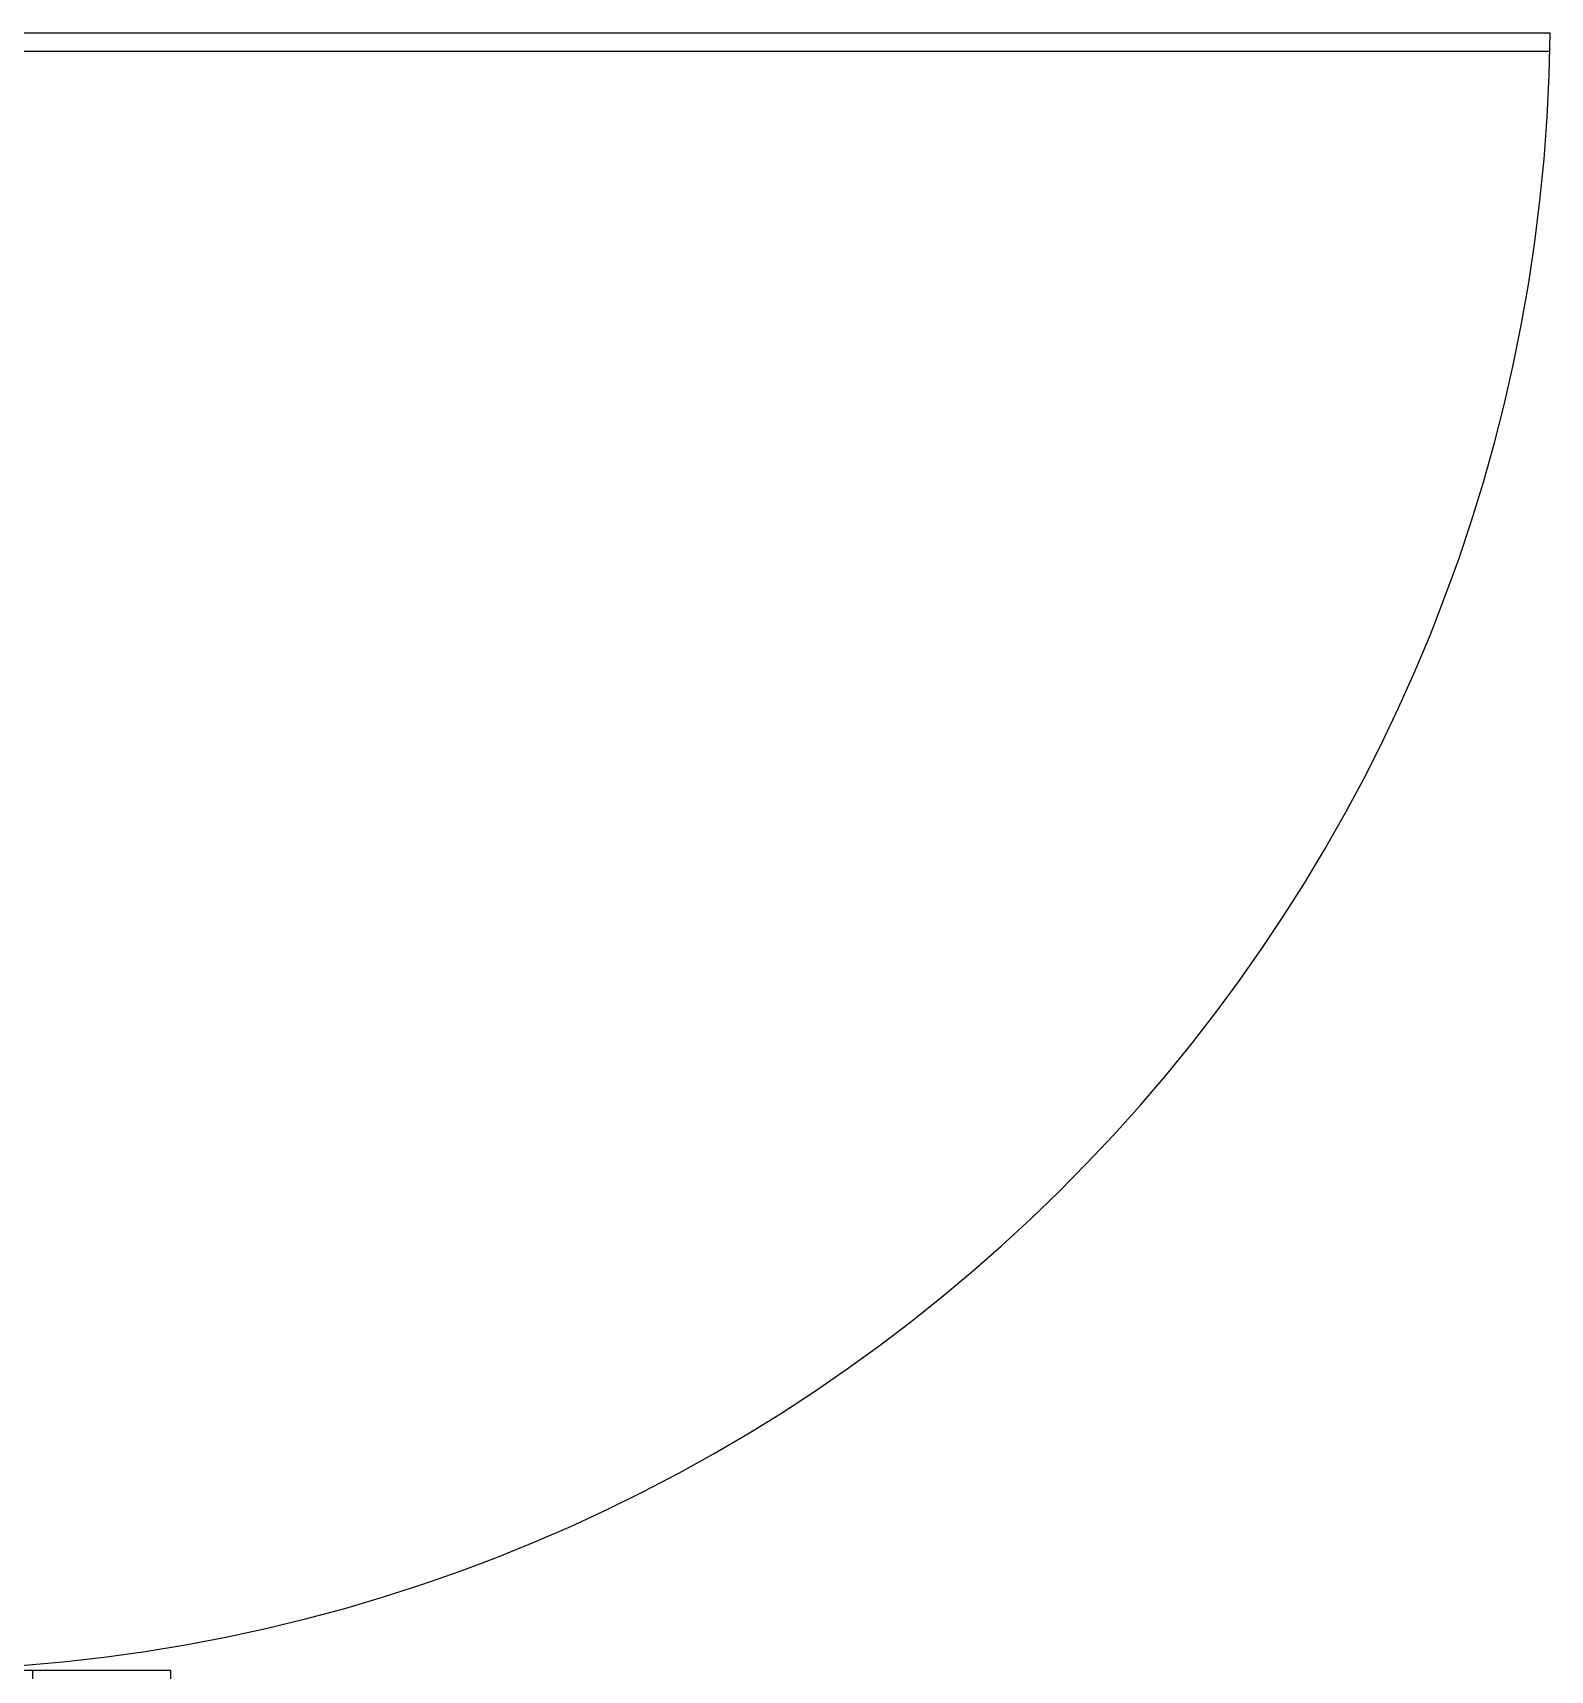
# Model space of a CAD drawing. Header units: millimetres. Extents: x 686.5 to 717.1, y 236.1 to 261.6.
# Drawn here: x 714.9533 to 715.1595, y 237.8267 to 238.0492 of the extents above; entities that cross this region are included whole.
import ezdxf

# ---------------------------------------------------------------- set-up
doc = ezdxf.new("R2010")
doc.units = ezdxf.units.MM
doc.linetypes.add('ACAD_ISO04W100', pattern=[30.5, 24, -3, 0.5, -3])
for name, color, linetype in [('EJE', 4, 'ACAD_ISO04W100'), ('MURO1', 3, 'Continuous'), ('PUERTAS', 191, 'Continuous')]:
    doc.layers.add(name, color=color, linetype=linetype)

msp = doc.modelspace()

# ---------------------------------------------------------------- linework, layer by layer
at = {"layer": 'EJE'}
msp.add_line((714.9532961631893, 237.0445663786547), (714.9532961631893, 237.8266558543623), dxfattribs=at)
at = {"layer": 'MURO1'}
for p in [(714.9345461631892, 237.8266558543623), (714.9720461631892, 237.1391558543623)]:
    msp.add_line(p, (714.9720461631892, 237.8266558543623), dxfattribs=at)
at = {"layer": 'PUERTAS'}
for p, q in [((714.9345461631892, 238.0491558543623), (715.1595322738717, 238.0491558543623)), ((714.9345461631892, 238.0466558543623), (715.1594906007733, 238.0466558543623))]:
    msp.add_line(p, q, dxfattribs=at)
msp.add_arc((714.9345461631892, 238.0516558543623), 0.2250000000000085, 270, 359.3633671277319, dxfattribs=at)

doc.saveas('drawing.dxf')
